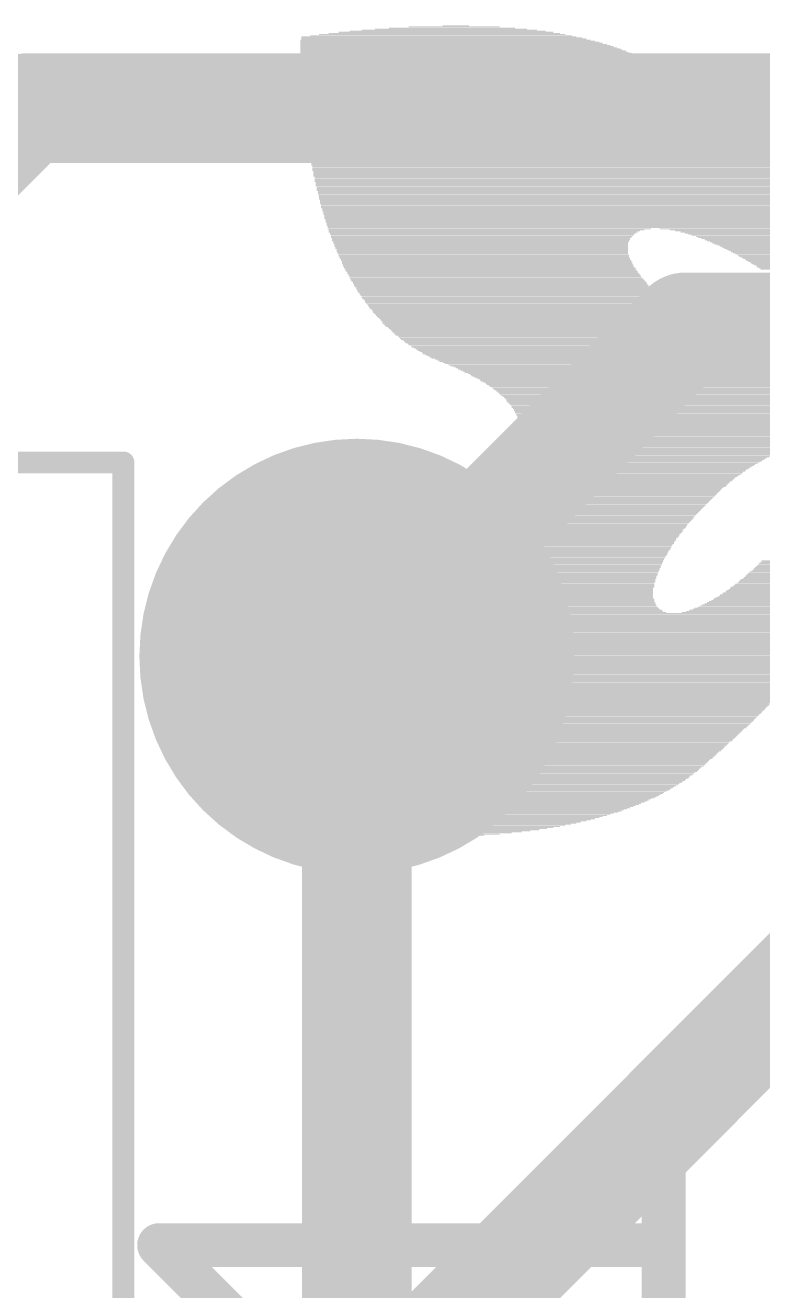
# Model space of a CAD drawing. Extents: x 0 to 17.8, y 0 to 17.
# Drawn here: x 4.566 to 6.275, y 8.945 to 11.876 of the extents above; entities that cross this region are included whole.
import ezdxf

# ---------------------------------------------------------------- set-up
doc = ezdxf.new("R2010")
doc.units = 0
for name, color, linetype in [('1', 12, 'CONTINUOUS'), ('16', 132, 'CONTINUOUS'), ('18', 110, 'CONTINUOUS'), ('21', 40, 'CONTINUOUS'), ('25', 253, 'CONTINUOUS'), ('39', 12, 'CONTINUOUS')]:
    doc.layers.add(name, color=color, linetype=linetype)

# ---------------------------------------------------------------- blocks, each defined once
blk = doc.blocks.new('RECT')
blk.add_solid([(-0.5, -0.5), (0.5, -0.5), (-0.5, 0.5), (0.5, 0.5)])
blk = doc.blocks.new('ROUNDV')
at = {"const_width": 0.5}
blk.add_lwpolyline([(0, -0.25, 1), (0, 0.25, 1), (0, -0.25)], format="xyb", dxfattribs=at)

msp = doc.modelspace()

# ---------------------------------------------------------------- linework, layer by layer
at = {"layer": '1', "const_width": 0.254}
for points in [[(3.81, 10.922), (4.572, 11.684)], [(4.572, 11.684), (8.89, 11.684)], [(5.334, 10.414), (6.096, 11.176)], [(6.096, 11.176), (8.636, 11.176)], [(4.826, 8.128), (6.388, 9.69)], [(6.388, 9.69), (8.24, 9.69)]]:
    msp.add_lwpolyline(points, dxfattribs=at)
at = {"layer": '1', "const_width": 0.127}
for points in [[(4.572, 11.7475, 1), (4.572, 11.6205)], [(4.6169, 11.6391, 1), (4.5271, 11.7289)], [(6.096, 11.2395, 1), (6.096, 11.1125)], [(6.1409, 11.1311, 1), (6.0511, 11.2209)], [(5.2891, 10.4589, 1), (5.3789, 10.3691)], [(6.388, 9.7535, 1), (6.388, 9.6265)]]:
    msp.add_lwpolyline(points, format="xyb", dxfattribs=at)
at = {"layer": '16', "const_width": 0.254}
msp.add_lwpolyline([(5.334, 2.794), (5.334, 10.414)], dxfattribs=at)
at = {"layer": '16', "const_width": 0.127}
msp.add_lwpolyline([(5.3975, 10.414, 1), (5.2705, 10.414)], format="xyb", dxfattribs=at)
at = {"layer": '25', "const_width": 0.1016}
for points in [[(6.0452, 8.6604), (6.0452, 9.44)], [(5.2656, 8.6604), (4.8758, 9.0502)], [(4.8758, 9.0502), (6.0452, 9.0502)]]:
    msp.add_lwpolyline(points, dxfattribs=at)
at = {"layer": '25', "const_width": 0.0508}
for points in [[(6.0706, 9.44, 1), (6.0198, 9.44)], [(4.8938, 9.0682, 1), (4.8578, 9.0322)], [(4.8758, 9.0756, 1), (4.8758, 9.0248)], [(6.0452, 9.0248, 1), (6.0452, 9.0756)]]:
    msp.add_lwpolyline(points, format="xyb", dxfattribs=at)
at = {"layer": '39', "const_width": 0.0508}
for points in [[(2.827, 10.863), (4.793, 10.863)], [(4.793, 10.863), (4.793, 6.917)]]:
    msp.add_lwpolyline(points, dxfattribs=at)
at = {"layer": '39', "const_width": 0.0254}
for points in [[(4.8057, 10.863, 1), (4.7803, 10.863)], [(4.793, 10.8503, 1), (4.793, 10.8757)]]:
    msp.add_lwpolyline(points, format="xyb", dxfattribs=at)

# ---------------------------------------------------------------- block references
at = {"layer": '18', "xscale": 1.008, "yscale": 1.008}
msp.add_blockref('ROUNDV', (5.334, 10.414), dxfattribs=at)
msp.add_blockref('ROUNDV', (5.334, 10.414), dxfattribs=at)
at = {"layer": '21'}
for p, xscale, yscale in [((5.5549, 11.8693), 0.292, 0.0024), ((5.56, 11.8719), 0.2108, 0.0026), ((5.5638, 11.8744), 0.061, 0.0024), ((5.5396, 11.8414), 0.673, 0.0026), ((5.5244, 11.849), 0.6374, 0.0024), ((5.5308, 11.8465), 0.6502, 0.0026), ((5.5359, 11.8439), 0.6604, 0.0024), ((5.5295, 11.8515), 0.607, 0.0024), ((5.532, 11.8541), 0.5714, 0.0026), ((5.5371, 11.8566), 0.5358, 0.0024), ((5.5409, 11.8592), 0.4978, 0.0026), ((5.5447, 11.8617), 0.4546, 0.0024), ((5.5486, 11.8642), 0.4064, 0.0024), ((5.5524, 11.8668), 0.353, 0.0026), ((5.5447, 11.8388), 0.6832, 0.0024), ((5.5498, 11.8363), 0.6934, 0.0024), ((5.5536, 11.8338), 0.701, 0.0026), ((5.5587, 11.8312), 0.7112, 0.0024), ((5.5625, 11.8287), 0.7188, 0.0026), ((5.5663, 11.8261), 0.7264, 0.0024), ((5.5701, 11.8236), 0.734, 0.0024), ((5.5739, 11.8211), 0.7416, 0.0026), ((5.5765, 11.8185), 0.7468, 0.0024), ((5.5803, 11.816), 0.7544, 0.0026), ((5.5828, 11.8134), 0.7594, 0.0024), ((5.5866, 11.8109), 0.767, 0.0024), ((5.5892, 11.8084), 0.7722, 0.0026), ((5.593, 11.8058), 0.7798, 0.0024), ((5.5955, 11.8033), 0.7848, 0.0026), ((5.5981, 11.8007), 0.79, 0.0024), ((5.6006, 11.7982), 0.795, 0.0024), ((5.6031, 11.7957), 0.8, 0.0026), ((5.6057, 11.7931), 0.8052, 0.0024), ((5.6082, 11.7906), 0.8102, 0.0026), ((5.6108, 11.788), 0.8154, 0.0024), ((5.6133, 11.7855), 0.8204, 0.0024), ((5.6158, 11.783), 0.8254, 0.0026), ((5.6171, 11.7804), 0.828, 0.0024), ((5.6197, 11.7779), 0.8332, 0.0026), ((5.6222, 11.7753), 0.8382, 0.0024), ((5.6235, 11.7728), 0.8408, 0.0024), ((5.626, 11.7703), 0.8458, 0.0026), ((5.6298, 11.7677), 0.8482, 0.0024), ((5.6311, 11.7652), 0.8508, 0.0026), ((5.6337, 11.7626), 0.856, 0.0024), ((5.6362, 11.7601), 0.861, 0.0024), ((5.6375, 11.7576), 0.8636, 0.0026), ((5.64, 11.755), 0.8686, 0.0024), ((5.6413, 11.7525), 0.8712, 0.0026), ((5.6438, 11.7499), 0.8762, 0.0024), ((5.6464, 11.7474), 0.8814, 0.0024), ((5.6476, 11.7449), 0.8838, 0.0026), ((5.6502, 11.7423), 0.889, 0.0024), ((5.6514, 11.7398), 0.8914, 0.0026), ((5.654, 11.7372), 0.8966, 0.0024), ((5.6552, 11.7347), 0.899, 0.0024), ((5.6578, 11.7322), 0.9042, 0.0026), ((5.6591, 11.7296), 0.9068, 0.0024), ((5.6628, 11.7271), 0.9092, 0.0026), ((5.6641, 11.7245), 0.9118, 0.0024), ((5.6667, 11.722), 0.917, 0.0024), ((5.6679, 11.7195), 0.9194, 0.0026), ((5.6705, 11.7169), 0.9246, 0.0024), ((5.6717, 11.7144), 0.927, 0.0026), ((5.6743, 11.7118), 0.9322, 0.0024), ((5.6755, 11.7093), 0.9346, 0.0024), ((5.6781, 11.7068), 0.9398, 0.0026), ((5.6794, 11.7042), 0.9424, 0.0024), ((5.6819, 11.7017), 0.9474, 0.0026), ((5.6832, 11.6991), 0.95, 0.0024), ((5.6857, 11.6966), 0.9498, 0.0024), ((5.6883, 11.6941), 0.955, 0.0026), ((5.6895, 11.6915), 0.9574, 0.0024), ((5.6908, 11.689), 0.96, 0.0026), ((5.6934, 11.6864), 0.9652, 0.0024), ((5.6946, 11.6839), 0.9676, 0.0024), ((5.6959, 11.6814), 0.9702, 0.0026), ((5.6984, 11.6788), 0.9752, 0.0024), ((5.6997, 11.6763), 0.9778, 0.0026), ((5.701, 11.6737), 0.9804, 0.0024), ((5.7048, 11.6712), 0.983, 0.0024), ((5.706, 11.6687), 0.9854, 0.0026), ((5.7073, 11.6661), 0.988, 0.0024), ((5.7086, 11.6636), 0.9906, 0.0026), ((5.7111, 11.661), 0.9956, 0.0024), ((5.7124, 11.6585), 0.9982, 0.0024), ((5.7137, 11.656), 1.0008, 0.0026), ((5.7149, 11.6534), 1.0032, 0.0024), ((5.7162, 11.6509), 1.0058, 0.0026), ((5.7187, 11.6483), 1.0058, 0.0024), ((5.72, 11.6458), 1.0084, 0.0024), ((5.7225, 11.6433), 1.0134, 0.0026), ((5.7238, 11.6407), 1.016, 0.0024), ((5.7251, 11.6382), 1.0186, 0.0026), ((5.7263, 11.6356), 1.021, 0.0024), ((5.7276, 11.6331), 1.0236, 0.0024), ((5.7289, 11.6306), 1.0262, 0.0026), ((5.7314, 11.628), 1.026, 0.0024), ((5.7327, 11.6255), 1.0286, 0.0026), ((5.734, 11.6229), 1.0312, 0.0024), ((5.734, 11.6204), 1.0312, 0.0024), ((5.7353, 11.6179), 1.0338, 0.0026), ((5.7365, 11.6153), 1.0362, 0.0024), ((5.7378, 11.6128), 1.0388, 0.0026), ((5.7403, 11.6102), 1.0388, 0.0024), ((5.7403, 11.6077), 1.0388, 0.0024), ((5.7416, 11.6052), 1.0414, 0.0026), ((5.7429, 11.6026), 1.044, 0.0024), ((5.7441, 11.6001), 1.0464, 0.0026), ((5.7441, 11.5975), 1.0464, 0.0024), ((5.7454, 11.595), 1.049, 0.0024), ((5.7467, 11.5925), 1.0464, 0.0026), ((5.748, 11.5899), 1.049, 0.0024), ((5.748, 11.5874), 1.049, 0.0026), ((5.7492, 11.5848), 1.0514, 0.0024), ((5.7492, 11.5823), 1.0514, 0.0024), ((5.7492, 11.5798), 1.0514, 0.0026), ((5.9384, 11.5772), 1.4248, 0.0024), ((5.9384, 11.5747), 1.4248, 0.0026), ((5.9372, 11.5721), 1.4224, 0.0024), ((5.9359, 11.5696), 1.4198, 0.0024), ((5.9359, 11.5671), 1.4198, 0.0026), ((5.9346, 11.5645), 1.4172, 0.0024), ((5.9359, 11.562), 1.4148, 0.0026), ((5.9346, 11.5594), 1.4122, 0.0024), ((5.9346, 11.5569), 1.4122, 0.0024), ((5.9346, 11.5544), 1.4122, 0.0026), ((5.9333, 11.5518), 1.4096, 0.0024), ((5.9346, 11.5493), 1.407, 0.0026), ((5.9334, 11.5467), 1.4046, 0.0024), ((5.9334, 11.5442), 1.4046, 0.0024), ((5.9321, 11.5417), 1.402, 0.0026), ((5.9321, 11.5391), 1.402, 0.0024), ((5.9321, 11.5366), 1.397, 0.0026), ((5.9321, 11.534), 1.397, 0.0024), ((5.9321, 11.5315), 1.397, 0.0024), ((5.9308, 11.529), 1.3944, 0.0026), ((5.9308, 11.5264), 1.3944, 0.0024), ((5.9308, 11.5239), 1.3892, 0.0026), ((5.9308, 11.5213), 1.3892, 0.0024), ((5.9308, 11.5188), 1.3892, 0.0024), ((5.9296, 11.5163), 1.3868, 0.0026), ((5.9296, 11.5137), 1.3868, 0.0024), ((5.9296, 11.5112), 1.3818, 0.0026), ((5.9296, 11.5086), 1.3818, 0.0024), ((5.9296, 11.5061), 1.3818, 0.0024), ((5.9283, 11.5036), 1.3792, 0.0026), ((5.9295, 11.501), 1.3766, 0.0024), ((5.9295, 11.4985), 1.3766, 0.0026), ((5.9283, 11.4959), 1.3742, 0.0024), ((5.9283, 11.4934), 1.3742, 0.0024), ((5.9296, 11.4909), 1.3716, 0.0026), ((5.9283, 11.4883), 1.369, 0.0024), ((5.9283, 11.4858), 1.369, 0.0026), ((5.9283, 11.4832), 1.369, 0.0024), ((5.9283, 11.4807), 1.364, 0.0024), ((5.9283, 11.4782), 1.364, 0.0026), ((5.9283, 11.4756), 1.364, 0.0024), ((5.927, 11.4731), 1.3614, 0.0026), ((5.9283, 11.4705), 1.3588, 0.0024), ((5.9283, 11.468), 1.3588, 0.0024), ((5.9283, 11.4655), 1.3588, 0.0026), ((5.927, 11.4629), 1.3562, 0.0024), ((5.9283, 11.4604), 1.3538, 0.0026), ((5.9283, 11.4578), 1.3538, 0.0024), ((5.927, 11.4553), 1.3512, 0.0024), ((5.927, 11.4528), 1.3512, 0.0026), ((5.9283, 11.4502), 1.3488, 0.0024), ((5.9283, 11.4477), 1.3488, 0.0026), ((5.927, 11.4451), 1.3462, 0.0024), ((5.9283, 11.4426), 1.3436, 0.0024), ((5.9283, 11.4401), 1.3436, 0.0026), ((5.9283, 11.4375), 1.3436, 0.0024), ((5.9283, 11.435), 1.3386, 0.0026), ((5.9283, 11.4324), 1.3386, 0.0024), ((5.9283, 11.4299), 1.3386, 0.0024), ((5.927, 11.4274), 1.336, 0.0026), ((5.9283, 11.4248), 1.3334, 0.0024), ((5.9283, 11.4223), 1.3334, 0.0026), ((5.9283, 11.4197), 1.3334, 0.0024), ((5.9283, 11.4172), 1.3284, 0.0024), ((5.9283, 11.4147), 1.3284, 0.0026), ((5.9283, 11.4121), 1.3284, 0.0024), ((5.9295, 11.4096), 1.3258, 0.0026), ((5.9295, 11.407), 1.3258, 0.0024), ((5.6412, 11.4045), 0.7492, 0.0024), ((5.6349, 11.402), 0.7314, 0.0026), ((6.3131, 11.4045), 0.5536, 0.0024), ((6.3245, 11.402), 0.5308, 0.0026), ((5.6298, 11.3994), 0.7212, 0.0024), ((5.6273, 11.3969), 0.7162, 0.0026), ((5.626, 11.3943), 0.7086, 0.0024), ((5.6247, 11.3918), 0.706, 0.0024), ((5.6248, 11.3893), 0.701, 0.0026), ((5.6235, 11.3867), 0.6984, 0.0024), ((5.6222, 11.3842), 0.6958, 0.0026), ((5.6222, 11.3816), 0.6908, 0.0024), ((5.6222, 11.3791), 0.6908, 0.0024), ((5.6209, 11.3766), 0.6882, 0.0026), ((5.6222, 11.374), 0.6858, 0.0024), ((5.6209, 11.3715), 0.6832, 0.0026), ((6.3309, 11.3994), 0.5182, 0.0024), ((6.3372, 11.3969), 0.5054, 0.0026), ((6.3423, 11.3943), 0.4952, 0.0024), ((6.3448, 11.3918), 0.485, 0.0024), ((6.3486, 11.3893), 0.4774, 0.0026), ((6.3537, 11.3867), 0.4672, 0.0024), ((6.3563, 11.3842), 0.4622, 0.0026), ((6.3601, 11.3816), 0.4546, 0.0024), ((6.3626, 11.3791), 0.4444, 0.0024), ((6.3652, 11.3766), 0.4394, 0.0026), ((6.369, 11.374), 0.4318, 0.0024), ((6.3715, 11.3715), 0.4266, 0.0026), ((5.6222, 11.3689), 0.6806, 0.0024), ((5.6222, 11.3664), 0.6806, 0.0024), ((5.6222, 11.3639), 0.6806, 0.0026), ((5.6235, 11.3613), 0.6782, 0.0024), ((5.6235, 11.3588), 0.6782, 0.0026), ((5.6248, 11.3562), 0.6756, 0.0024), ((5.6248, 11.3537), 0.6756, 0.0024), ((5.6248, 11.3512), 0.6756, 0.0026), ((5.626, 11.3486), 0.673, 0.0024), ((5.626, 11.3461), 0.673, 0.0026), ((5.6285, 11.3435), 0.673, 0.0024), ((6.3741, 11.3689), 0.4216, 0.0024), ((6.3779, 11.3664), 0.414, 0.0024), ((6.3792, 11.3639), 0.4064, 0.0026), ((6.3817, 11.3613), 0.4014, 0.0024), ((6.3842, 11.3588), 0.3962, 0.0026), ((6.3868, 11.3562), 0.3912, 0.0024), ((6.3893, 11.3537), 0.386, 0.0024), ((6.3919, 11.3512), 0.381, 0.0026), ((6.3944, 11.3486), 0.376, 0.0024), ((6.3969, 11.3461), 0.3708, 0.0026), ((6.3982, 11.3435), 0.3632, 0.0024), ((5.6285, 11.341), 0.673, 0.0024), ((5.6298, 11.3385), 0.6704, 0.0026), ((5.6311, 11.3359), 0.673, 0.0024), ((5.6324, 11.3334), 0.6706, 0.0026), ((5.6336, 11.3308), 0.673, 0.0024), ((5.6349, 11.3283), 0.6704, 0.0024), ((5.6362, 11.3258), 0.673, 0.0026), ((5.6362, 11.3232), 0.673, 0.0024), ((5.6387, 11.3207), 0.673, 0.0026), ((5.6387, 11.3181), 0.673, 0.0024), ((5.6412, 11.3156), 0.673, 0.0024), ((5.6425, 11.3131), 0.6756, 0.0026), ((6.3994, 11.341), 0.3606, 0.0024), ((6.402, 11.3385), 0.3556, 0.0026), ((6.4045, 11.3359), 0.3504, 0.0024), ((6.4071, 11.3334), 0.3454, 0.0026), ((6.4083, 11.3308), 0.3428, 0.0024), ((6.4109, 11.3283), 0.3378, 0.0024), ((6.4134, 11.3258), 0.3326, 0.0026), ((6.4147, 11.3232), 0.3302, 0.0024), ((6.4172, 11.3207), 0.325, 0.0026), ((6.4198, 11.3181), 0.32, 0.0024), ((6.421, 11.3156), 0.3174, 0.0024), ((6.4236, 11.3131), 0.3124, 0.0026), ((5.6438, 11.3105), 0.673, 0.0024), ((5.6451, 11.308), 0.6756, 0.0026), ((5.6476, 11.3054), 0.6756, 0.0024), ((5.6489, 11.3029), 0.673, 0.0024), ((5.6502, 11.3004), 0.6756, 0.0026), ((5.6527, 11.2978), 0.6756, 0.0024), ((5.654, 11.2953), 0.6782, 0.0026), ((5.6552, 11.2927), 0.6756, 0.0024), ((5.6565, 11.2902), 0.6782, 0.0024), ((5.6591, 11.2877), 0.6782, 0.0026), ((5.6603, 11.2851), 0.6806, 0.0024), ((6.4236, 11.3105), 0.3074, 0.0024), ((5.6628, 11.2826), 0.6806, 0.0026), ((5.6654, 11.28), 0.6806, 0.0024), ((5.6654, 11.2775), 0.6806, 0.0024), ((5.6679, 11.275), 0.6806, 0.0026), ((5.6692, 11.2724), 0.6832, 0.0024), ((5.6717, 11.2699), 0.6832, 0.0026), ((5.6743, 11.2673), 0.6832, 0.0024), ((5.6756, 11.2648), 0.6858, 0.0024), ((5.6781, 11.2623), 0.6858, 0.0026), ((5.6794, 11.2597), 0.6884, 0.0024), ((5.6819, 11.2572), 0.6882, 0.0026), ((5.6844, 11.2546), 0.6882, 0.0024), ((5.6857, 11.2521), 0.6908, 0.0024), ((5.6882, 11.2496), 0.6908, 0.0026), ((5.6921, 11.247), 0.6934, 0.0024), ((5.6933, 11.2445), 0.6958, 0.0026), ((5.6959, 11.2419), 0.696, 0.0024), ((5.6984, 11.2394), 0.6958, 0.0024), ((5.701, 11.2369), 0.696, 0.0026), ((5.7022, 11.2343), 0.6984, 0.0024), ((5.706, 11.2318), 0.701, 0.0026), ((5.7086, 11.2292), 0.701, 0.0024), ((5.7111, 11.2267), 0.701, 0.0024), ((5.7124, 11.2242), 0.7036, 0.0026), ((5.7162, 11.2216), 0.706, 0.0024), ((5.7187, 11.2191), 0.706, 0.0026), ((5.7213, 11.2165), 0.7062, 0.0024), ((5.7251, 11.214), 0.7086, 0.0024), ((5.7264, 11.2115), 0.7112, 0.0026), ((5.7302, 11.2089), 0.7138, 0.0024), ((5.7327, 11.2064), 0.7136, 0.0026), ((5.7352, 11.2038), 0.7136, 0.0024), ((5.739, 11.2013), 0.7162, 0.0024), ((5.7416, 11.1988), 0.7162, 0.0026), ((5.7454, 11.1962), 0.7188, 0.0024), ((5.7492, 11.1937), 0.7212, 0.0026), ((5.7518, 11.1911), 0.7214, 0.0024), ((5.7555, 11.1886), 0.7238, 0.0024), ((5.7568, 11.1861), 0.7264, 0.0026), ((5.7607, 11.1835), 0.729, 0.0024), ((5.7644, 11.181), 0.7314, 0.0026), ((5.767, 11.1784), 0.7314, 0.0024), ((5.7721, 11.1759), 0.7316, 0.0024), ((5.7759, 11.1734), 0.734, 0.0026), ((5.7797, 11.1708), 0.7366, 0.0024), ((5.7823, 11.1683), 0.7366, 0.0026), ((5.786, 11.1657), 0.739, 0.0024), ((5.7898, 11.1632), 0.7416, 0.0024), ((5.7937, 11.1607), 0.7442, 0.0026), ((5.7975, 11.1581), 0.7468, 0.0024), ((5.8026, 11.1556), 0.7468, 0.0026), ((5.8063, 11.153), 0.7492, 0.0024), ((5.8102, 11.1505), 0.7518, 0.0024), ((5.814, 11.148), 0.7544, 0.0026), ((5.8191, 11.1454), 0.7544, 0.0024), ((5.8229, 11.1429), 0.757, 0.0026), ((5.828, 11.1403), 0.762, 0.0024), ((5.8331, 11.1378), 0.762, 0.0024), ((5.8368, 11.1353), 0.7644, 0.0026), ((5.8432, 11.1327), 0.767, 0.0024), ((5.847, 11.1302), 0.7696, 0.0026), ((5.8534, 11.1276), 0.7722, 0.0024), ((5.8597, 11.1251), 0.7746, 0.0024), ((5.8648, 11.1226), 0.7798, 0.0026), ((5.8711, 11.12), 0.7822, 0.0024), ((5.8788, 11.1175), 0.7874, 0.0026), ((5.8851, 11.1149), 0.795, 0.0024), ((5.8927, 11.1124), 0.8, 0.0024), ((5.9016, 11.1099), 0.8076, 0.0026), ((5.9118, 11.1073), 0.8178, 0.0024), ((6.7754, 11.1048), 2.535, 0.0026), ((6.7805, 11.1022), 2.5298, 0.0024), ((6.7842, 11.0997), 2.5272, 0.0024), ((6.7881, 11.0972), 2.5248, 0.0026), ((6.7931, 11.0946), 2.5196, 0.0024), ((6.797, 11.0921), 2.5172, 0.0026), ((6.802, 11.0895), 2.512, 0.0024), ((6.8058, 11.087), 2.5094, 0.0024), ((6.8109, 11.0845), 2.5044, 0.0026), ((6.8147, 11.0819), 2.5018, 0.0024), ((6.8186, 11.0794), 2.4994, 0.0026), ((6.8211, 11.0768), 2.4942, 0.0024), ((6.8249, 11.0743), 2.4916, 0.0024), ((6.2648, 11.0718), 1.3614, 0.0026), ((6.2509, 11.0692), 1.3182, 0.0024), ((6.242, 11.0667), 1.2904, 0.0026), ((6.2356, 11.0641), 1.2724, 0.0024), ((6.2306, 11.0616), 1.2522, 0.0024), ((6.228, 11.0591), 1.237, 0.0026), ((6.2255, 11.0565), 1.2218, 0.0024), ((6.2229, 11.054), 1.2064, 0.0026), ((6.2204, 11.0514), 1.1964, 0.0024), ((6.2178, 11.0489), 1.181, 0.0024), ((6.2178, 11.0464), 1.1708, 0.0026), ((6.2153, 11.0438), 1.1608, 0.0024), ((6.214, 11.0413), 1.148, 0.0026), ((6.2128, 11.0387), 1.1404, 0.0024), ((6.2127, 11.0362), 1.1302, 0.0024), ((6.2115, 11.0337), 1.1226, 0.0026), ((6.2102, 11.0311), 1.115, 0.0024), ((6.2102, 11.0286), 1.1048, 0.0026), ((6.2089, 11.026), 1.0972, 0.0024), ((6.209, 11.0235), 1.0922, 0.0024), ((6.2077, 11.021), 1.0846, 0.0026), ((6.2077, 11.0184), 1.0794, 0.0024), ((6.2089, 11.0159), 1.0718, 0.0026), ((6.209, 11.0133), 1.0668, 0.0024), ((6.2089, 11.0108), 1.0616, 0.0024), ((6.209, 11.0083), 1.0566, 0.0026), ((6.2077, 11.0057), 1.054, 0.0024), ((6.2077, 11.0032), 1.049, 0.0026), ((6.2089, 11.0006), 1.0464, 0.0024), ((6.209, 10.9981), 1.0414, 0.0024), ((6.2089, 10.9956), 1.0362, 0.0026), ((6.2102, 10.993), 1.0336, 0.0024), ((6.2102, 10.9905), 1.0336, 0.0026), ((6.2102, 10.9879), 1.0286, 0.0024), ((6.2115, 10.9854), 1.0262, 0.0024), ((6.2115, 10.9829), 1.0262, 0.0026), ((6.2128, 10.9803), 1.0236, 0.0024), ((6.2128, 10.9778), 1.0236, 0.0026), ((6.214, 10.9752), 1.021, 0.0024), ((6.214, 10.9727), 1.021, 0.0024), ((6.2153, 10.9702), 1.0184, 0.0026), ((6.2166, 10.9676), 1.021, 0.0024), ((6.2178, 10.9651), 1.0184, 0.0026), ((6.2178, 10.9625), 1.0184, 0.0024), ((6.2191, 10.96), 1.021, 0.0024), ((6.2216, 10.9575), 1.021, 0.0026), ((6.2216, 10.9549), 1.021, 0.0024), ((6.2229, 10.9524), 1.0236, 0.0026), ((6.2242, 10.9498), 1.0262, 0.0024), ((6.2267, 10.9473), 1.026, 0.0024), ((6.228, 10.9448), 1.0286, 0.0026), ((6.2293, 10.9422), 1.0312, 0.0024), ((6.2306, 10.9397), 1.0338, 0.0026), ((6.2331, 10.9371), 1.0388, 0.0024), ((6.2344, 10.9346), 1.0414, 0.0024), ((6.2369, 10.9321), 1.0464, 0.0026), ((6.2636, 10.9067), 1.11, 0.0026), ((6.2686, 10.9041), 1.12, 0.0024), ((6.247, 10.9194), 1.0718, 0.0026), ((6.2508, 10.9168), 1.0794, 0.0024), ((6.2534, 10.9143), 1.0846, 0.0026), ((6.2572, 10.9117), 1.0922, 0.0024), ((6.261, 10.9092), 1.0998, 0.0024), ((6.2382, 10.9295), 1.049, 0.0024), ((6.2407, 10.927), 1.054, 0.0026), ((6.2433, 10.9244), 1.0592, 0.0024), ((6.2458, 10.9219), 1.0642, 0.0024), ((5.9893, 10.8736), 0.5918, 0.0024), ((5.9931, 10.8762), 0.5944, 0.0026), ((6.0007, 10.8813), 0.6046, 0.0026), ((5.9981, 10.8787), 0.5994, 0.0024), ((6.0083, 10.8863), 0.6146, 0.0024), ((6.0058, 10.8838), 0.6096, 0.0024), ((6.0197, 10.8914), 0.6324, 0.0024), ((6.0146, 10.8889), 0.6222, 0.0026), ((6.2776, 10.899), 1.143, 0.0024), ((6.2839, 10.8965), 1.1556, 0.0024), ((6.2903, 10.894), 1.1684, 0.0026), ((6.2737, 10.9016), 1.1302, 0.0026), ((5.9549, 10.8457), 0.5638, 0.0024), ((5.9537, 10.8432), 0.5614, 0.0026), ((5.9588, 10.8482), 0.5664, 0.0024), ((5.9613, 10.8508), 0.5664, 0.0026), ((5.9651, 10.8533), 0.5688, 0.0024), ((5.9702, 10.8584), 0.574, 0.0024), ((5.9689, 10.8559), 0.5714, 0.0026), ((5.974, 10.8609), 0.5766, 0.0024), ((5.9804, 10.866), 0.5842, 0.0024), ((5.9778, 10.8635), 0.579, 0.0026), ((5.9829, 10.8686), 0.5842, 0.0026), ((5.9867, 10.8711), 0.5866, 0.0024), ((5.9207, 10.8152), 0.5512, 0.0024), ((5.9232, 10.8178), 0.5512, 0.0026), ((5.927, 10.8203), 0.5536, 0.0024), ((5.9295, 10.8228), 0.5536, 0.0024), ((5.9321, 10.8254), 0.5536, 0.0026), ((5.9346, 10.8279), 0.5536, 0.0024), ((5.9384, 10.8305), 0.5562, 0.0026), ((5.941, 10.833), 0.5562, 0.0024), ((5.9448, 10.8355), 0.5588, 0.0024), ((5.9474, 10.8381), 0.5588, 0.0026), ((5.9499, 10.8406), 0.5588, 0.0024), ((5.8864, 10.7847), 0.5538, 0.0024), ((5.8889, 10.7873), 0.5536, 0.0026), ((5.8914, 10.7898), 0.5536, 0.0024), ((5.8953, 10.7924), 0.5512, 0.0026), ((5.8978, 10.7949), 0.5512, 0.0024), ((5.9004, 10.7974), 0.5512, 0.0024), ((5.9029, 10.8), 0.5512, 0.0026), ((5.9054, 10.8025), 0.551, 0.0024), ((5.9092, 10.8051), 0.5486, 0.0026), ((5.9131, 10.8076), 0.5512, 0.0024), ((5.9156, 10.8101), 0.5512, 0.0024), ((5.9181, 10.8127), 0.551, 0.0026), ((5.8559, 10.7568), 0.5588, 0.0024), ((5.8585, 10.7593), 0.5588, 0.0024), ((5.861, 10.7619), 0.5588, 0.0026), ((5.8635, 10.7644), 0.5588, 0.0024), ((5.8673, 10.767), 0.5562, 0.0026), ((5.8699, 10.7695), 0.5562, 0.0024), ((5.8724, 10.772), 0.5562, 0.0024), ((5.8749, 10.7746), 0.5562, 0.0026), ((5.8775, 10.7771), 0.5562, 0.0024), ((5.88, 10.7797), 0.5562, 0.0026), ((5.8838, 10.7822), 0.5536, 0.0024), ((5.8267, 10.7263), 0.5614, 0.0024), ((5.8292, 10.7289), 0.5612, 0.0026), ((5.8318, 10.7314), 0.5614, 0.0024), ((5.8343, 10.7339), 0.5612, 0.0024), ((5.8356, 10.7365), 0.5588, 0.0026), ((5.8381, 10.739), 0.5588, 0.0024), ((5.8407, 10.7416), 0.5588, 0.0026), ((5.8432, 10.7441), 0.5588, 0.0024), ((5.8458, 10.7466), 0.5588, 0.0024), ((5.8483, 10.7492), 0.5588, 0.0026), ((5.8508, 10.7517), 0.5588, 0.0024), ((5.8534, 10.7543), 0.5588, 0.0026), ((5.8013, 10.6984), 0.5664, 0.0026), ((5.8038, 10.7009), 0.5664, 0.0024), ((5.8064, 10.7035), 0.5664, 0.0026), ((5.8076, 10.706), 0.5638, 0.0024), ((5.8102, 10.7085), 0.5638, 0.0024), ((5.8127, 10.7111), 0.5638, 0.0026), ((5.8152, 10.7136), 0.5638, 0.0024), ((5.8178, 10.7162), 0.5638, 0.0026), ((5.8191, 10.7187), 0.5614, 0.0024), ((5.8216, 10.7212), 0.5612, 0.0024), ((5.8241, 10.7238), 0.5612, 0.0026), ((5.7784, 10.6679), 0.5714, 0.0024), ((5.7797, 10.6704), 0.569, 0.0024), ((5.7822, 10.673), 0.5688, 0.0026), ((5.7848, 10.6781), 0.569, 0.0026), ((5.7848, 10.6755), 0.569, 0.0024), ((5.7873, 10.6806), 0.5688, 0.0024), ((5.7899, 10.6831), 0.569, 0.0024), ((5.7911, 10.6857), 0.5664, 0.0026), ((5.7937, 10.6882), 0.5664, 0.0024), ((5.7962, 10.6908), 0.5664, 0.0026), ((5.7988, 10.6958), 0.5664, 0.0024), ((5.7988, 10.6933), 0.5664, 0.0024), ((5.7594, 10.64), 0.574, 0.0026), ((5.7619, 10.645), 0.574, 0.0024), ((5.7619, 10.6425), 0.574, 0.0024), ((5.7645, 10.6476), 0.574, 0.0026), ((5.767, 10.6501), 0.574, 0.0024), ((5.7695, 10.6552), 0.574, 0.0024), ((5.7682, 10.6527), 0.5714, 0.0026), ((5.7708, 10.6577), 0.5714, 0.0024), ((5.7733, 10.6603), 0.5714, 0.0026), ((5.7759, 10.6654), 0.5714, 0.0026), ((5.7759, 10.6628), 0.5714, 0.0024), ((5.7429, 10.612), 0.5816, 0.0024), ((5.7429, 10.6095), 0.5816, 0.0026), ((5.7454, 10.6146), 0.5816, 0.0026), ((5.7479, 10.6196), 0.5816, 0.0024), ((5.7467, 10.6171), 0.5792, 0.0024), ((5.7492, 10.6222), 0.579, 0.0026), ((5.7517, 10.6273), 0.579, 0.0026), ((5.7505, 10.6247), 0.5766, 0.0024), ((5.753, 10.6298), 0.5764, 0.0024), ((5.7556, 10.6349), 0.5766, 0.0026), ((5.7556, 10.6323), 0.5766, 0.0024), ((5.7581, 10.6374), 0.5766, 0.0024), ((6.4134, 10.6095), 0.3378, 0.0026), ((6.416, 10.612), 0.3328, 0.0024), ((6.4173, 10.6146), 0.3302, 0.0026), ((6.4185, 10.6171), 0.3276, 0.0024), ((6.4185, 10.6196), 0.3226, 0.0024), ((6.4198, 10.6222), 0.32, 0.0026), ((6.421, 10.6247), 0.3174, 0.0024), ((6.4223, 10.6273), 0.3148, 0.0026), ((6.4236, 10.6298), 0.3124, 0.0024), ((6.4248, 10.6323), 0.3098, 0.0024), ((6.4261, 10.6349), 0.3072, 0.0026), ((5.7289, 10.5841), 0.5892, 0.0026), ((5.7289, 10.5815), 0.5892, 0.0024), ((5.7314, 10.5866), 0.5892, 0.0024), ((5.7327, 10.5917), 0.5866, 0.0024), ((5.7327, 10.5892), 0.5866, 0.0026), ((5.7352, 10.5968), 0.5866, 0.0026), ((5.7352, 10.5942), 0.5866, 0.0024), ((5.7365, 10.5993), 0.5842, 0.0024), ((5.7391, 10.6044), 0.5842, 0.0024), ((5.7391, 10.6019), 0.5842, 0.0026), ((5.7403, 10.6069), 0.5816, 0.0024), ((6.3994, 10.5815), 0.3758, 0.0024), ((6.402, 10.5841), 0.3708, 0.0026), ((6.402, 10.5866), 0.3658, 0.0024), ((6.4033, 10.5892), 0.3632, 0.0026), ((6.4045, 10.5917), 0.3606, 0.0024), ((6.4071, 10.5942), 0.3556, 0.0024), ((6.4083, 10.5968), 0.353, 0.0026), ((6.4096, 10.5993), 0.3504, 0.0024), ((6.4096, 10.6019), 0.3454, 0.0026), ((6.4109, 10.6044), 0.3428, 0.0024), ((6.4122, 10.6069), 0.3404, 0.0024), ((5.7187, 10.5511), 0.6044, 0.0026), ((5.72, 10.5561), 0.602, 0.0024), ((5.72, 10.5536), 0.602, 0.0024), ((5.7213, 10.5612), 0.5994, 0.0024), ((5.7213, 10.5587), 0.5994, 0.0026), ((5.7225, 10.5663), 0.5968, 0.0024), ((5.7225, 10.5638), 0.5968, 0.0026), ((5.7238, 10.5688), 0.5942, 0.0024), ((5.7264, 10.5739), 0.5944, 0.0024), ((5.7251, 10.5714), 0.5918, 0.0026), ((5.7276, 10.579), 0.5918, 0.0024), ((5.7276, 10.5765), 0.5918, 0.0026), ((6.3804, 10.5511), 0.4242, 0.0026), ((6.3829, 10.5536), 0.419, 0.0024), ((6.3842, 10.5561), 0.4164, 0.0024), ((6.3867, 10.5587), 0.4114, 0.0026), ((6.388, 10.5612), 0.4088, 0.0024), ((6.3893, 10.5638), 0.4012, 0.0026), ((6.3906, 10.5663), 0.3988, 0.0024), ((6.3931, 10.5688), 0.3936, 0.0024), ((6.3944, 10.5714), 0.3912, 0.0026), ((6.3944, 10.5739), 0.386, 0.0024), ((6.3969, 10.5765), 0.381, 0.0026), ((6.3982, 10.579), 0.3784, 0.0024), ((5.7187, 10.5257), 0.6298, 0.0026), ((5.72, 10.5231), 0.6324, 0.0024), ((5.7174, 10.5307), 0.6222, 0.0024), ((5.7187, 10.5282), 0.6248, 0.0024), ((5.7175, 10.5358), 0.6172, 0.0024), ((5.7187, 10.5333), 0.6196, 0.0026), ((5.7175, 10.5409), 0.6122, 0.0024), ((5.7187, 10.5384), 0.6146, 0.0026), ((5.7188, 10.546), 0.6096, 0.0026), ((5.7188, 10.5434), 0.6096, 0.0024), ((5.7187, 10.5485), 0.6044, 0.0024), ((6.3563, 10.5231), 0.4876, 0.0024), ((6.3588, 10.5257), 0.4826, 0.0026), ((6.3626, 10.5282), 0.4748, 0.0024), ((6.3651, 10.5307), 0.4698, 0.0024), ((6.3664, 10.5333), 0.4622, 0.0026), ((6.369, 10.5358), 0.4572, 0.0024), ((6.3715, 10.5384), 0.452, 0.0026), ((6.3728, 10.5409), 0.4444, 0.0024), ((6.3753, 10.5434), 0.4394, 0.0024), ((6.3779, 10.546), 0.4344, 0.0026), ((6.3792, 10.5485), 0.4318, 0.0024), ((5.9994, 10.4926), 1.2216, 0.0024), ((5.9994, 10.4977), 1.2166, 0.0024), ((6.0007, 10.4952), 1.2192, 0.0026), ((6.0007, 10.5028), 1.2142, 0.0024), ((6.0007, 10.5003), 1.2142, 0.0026), ((6.0007, 10.5104), 1.209, 0.0024), ((6.0007, 10.5079), 1.209, 0.0026), ((6.0007, 10.5053), 1.209, 0.0024), ((5.7251, 10.5155), 0.6528, 0.0024), ((6.0019, 10.513), 1.2064, 0.0026), ((5.7213, 10.5206), 0.64, 0.0026), ((5.7226, 10.518), 0.6426, 0.0024), ((6.3449, 10.5155), 0.5156, 0.0024), ((6.3499, 10.518), 0.5054, 0.0024), ((6.3537, 10.5206), 0.4978, 0.0026), ((5.9981, 10.4672), 1.2394, 0.0024), ((5.9994, 10.4647), 1.242, 0.0024), ((5.9994, 10.4622), 1.242, 0.0026), ((5.9994, 10.4723), 1.237, 0.0024), ((5.9994, 10.4698), 1.237, 0.0026), ((5.9994, 10.4799), 1.2318, 0.0024), ((5.9994, 10.4774), 1.2318, 0.0024), ((5.9994, 10.4749), 1.2318, 0.0026), ((5.9994, 10.485), 1.2268, 0.0024), ((5.9994, 10.4825), 1.2268, 0.0026), ((5.9994, 10.4901), 1.2216, 0.0024), ((6.0007, 10.4876), 1.2242, 0.0026), ((5.9994, 10.4368), 1.2624, 0.0026), ((6.0007, 10.4342), 1.265, 0.0024), ((5.9994, 10.4444), 1.2572, 0.0026), ((5.9994, 10.4418), 1.2572, 0.0024), ((6.0007, 10.4393), 1.2598, 0.0024), ((5.9994, 10.452), 1.2522, 0.0024), ((5.9994, 10.4495), 1.2522, 0.0026), ((6.0007, 10.4469), 1.2548, 0.0024), ((5.9994, 10.4596), 1.247, 0.0024), ((5.9994, 10.4571), 1.247, 0.0026), ((5.9994, 10.4545), 1.247, 0.0024), ((6.0032, 10.4037), 1.2902, 0.0024), ((6.0019, 10.4139), 1.2826, 0.0024), ((6.0019, 10.4114), 1.2826, 0.0026), ((6.0032, 10.4088), 1.2852, 0.0024), ((6.0032, 10.4063), 1.2852, 0.0026), ((6.0007, 10.4215), 1.275, 0.0024), ((6.002, 10.419), 1.2776, 0.0026), ((6.002, 10.4164), 1.2776, 0.0024), ((6.0007, 10.4291), 1.27, 0.0024), ((6.0007, 10.4266), 1.27, 0.0024), ((6.0019, 10.4241), 1.2724, 0.0026), ((6.0007, 10.4317), 1.265, 0.0026), ((5.847, 10.3758), 0.993, 0.0024), ((6.0058, 10.386), 1.3056, 0.0026), ((5.8495, 10.3834), 0.993, 0.0024), ((5.8495, 10.3809), 0.993, 0.0026), ((5.8495, 10.3783), 0.993, 0.0024), ((6.0032, 10.3961), 1.2954, 0.0024), ((6.0045, 10.3936), 1.298, 0.0026), ((6.0045, 10.391), 1.298, 0.0024), ((6.0057, 10.3885), 1.3004, 0.0024), ((6.0032, 10.4012), 1.2902, 0.0024), ((6.0045, 10.3987), 1.2928, 0.0026), ((5.8394, 10.3555), 0.988, 0.0026), ((5.8381, 10.3529), 0.9854, 0.0024), ((5.8369, 10.3504), 0.983, 0.0024), ((5.8369, 10.3479), 0.983, 0.0026), ((5.8356, 10.3453), 0.9804, 0.0024), ((5.8432, 10.3656), 0.9906, 0.0024), ((5.8432, 10.3631), 0.9906, 0.0024), ((5.8419, 10.3606), 0.988, 0.0026), ((5.8406, 10.358), 0.9854, 0.0024), ((5.847, 10.3733), 0.993, 0.0026), ((5.8458, 10.3707), 0.9906, 0.0024), ((5.8458, 10.3682), 0.9906, 0.0026), ((5.8204, 10.3174), 0.9652, 0.0026), ((5.8267, 10.3301), 0.9728, 0.0026), ((5.8254, 10.3275), 0.9702, 0.0024), ((5.8254, 10.325), 0.9702, 0.0024), ((5.8241, 10.3225), 0.9676, 0.0026), ((5.8229, 10.3199), 0.9652, 0.0024), ((5.833, 10.3428), 0.9804, 0.0026), ((5.8317, 10.3402), 0.9778, 0.0024), ((5.8317, 10.3377), 0.9778, 0.0024), ((5.8305, 10.3352), 0.9754, 0.0026), ((5.8292, 10.3326), 0.9728, 0.0024), ((5.8038, 10.2869), 0.9422, 0.0024), ((5.8127, 10.3021), 0.955, 0.0024), ((5.8114, 10.2996), 0.9524, 0.0024), ((5.8102, 10.2971), 0.95, 0.0026), ((5.8089, 10.2945), 0.9474, 0.0024), ((5.8076, 10.292), 0.9448, 0.0026), ((5.8064, 10.2894), 0.9424, 0.0024), ((5.8191, 10.3148), 0.9626, 0.0024), ((5.8178, 10.3123), 0.96, 0.0024), ((5.8165, 10.3098), 0.9574, 0.0026), ((5.8153, 10.3072), 0.955, 0.0024), ((5.814, 10.3047), 0.9524, 0.0026), ((5.7873, 10.259), 0.9194, 0.0026), ((5.7962, 10.2742), 0.9322, 0.0024), ((5.7949, 10.2717), 0.9296, 0.0026), ((5.7936, 10.2691), 0.927, 0.0024), ((5.7924, 10.2666), 0.9246, 0.0026), ((5.7911, 10.264), 0.922, 0.0024), ((5.7898, 10.2615), 0.9194, 0.0024), ((5.8026, 10.2844), 0.9398, 0.0026), ((5.8013, 10.2818), 0.9372, 0.0024), ((5.8, 10.2793), 0.9346, 0.0026), ((5.7988, 10.2767), 0.9322, 0.0024), ((5.7683, 10.2285), 0.8916, 0.0026), ((5.7772, 10.2437), 0.9042, 0.0024), ((5.7759, 10.2412), 0.9016, 0.0026), ((5.7746, 10.2386), 0.899, 0.0024), ((5.7734, 10.2361), 0.8966, 0.0024), ((5.7721, 10.2336), 0.894, 0.0026), ((5.7708, 10.231), 0.8914, 0.0024), ((5.786, 10.2564), 0.9168, 0.0024), ((5.7848, 10.2539), 0.9144, 0.0026), ((5.7835, 10.2513), 0.9118, 0.0024), ((5.7822, 10.2488), 0.9092, 0.0024), ((5.7797, 10.2463), 0.9042, 0.0026), ((5.7581, 10.2132), 0.8762, 0.0024), ((5.7568, 10.2107), 0.8736, 0.0024), ((5.7556, 10.2082), 0.8712, 0.0026), ((5.7543, 10.2056), 0.8686, 0.0024), ((5.753, 10.2031), 0.866, 0.0026), ((5.7518, 10.2005), 0.8636, 0.0024), ((5.767, 10.2259), 0.889, 0.0024), ((5.7657, 10.2234), 0.8864, 0.0024), ((5.7644, 10.2209), 0.8838, 0.0026), ((5.7632, 10.2183), 0.8814, 0.0024), ((5.7606, 10.2158), 0.8762, 0.0026), ((5.7302, 10.1701), 0.8356, 0.0026), ((5.7403, 10.1853), 0.8508, 0.0024), ((5.7391, 10.1828), 0.8484, 0.0026), ((5.7378, 10.1802), 0.8458, 0.0024), ((5.7365, 10.1777), 0.8432, 0.0026), ((5.734, 10.1751), 0.8382, 0.0024), ((5.7327, 10.1726), 0.8356, 0.0024), ((5.7492, 10.198), 0.8636, 0.0024), ((5.7479, 10.1955), 0.861, 0.0026), ((5.7454, 10.1929), 0.856, 0.0024), ((5.7441, 10.1904), 0.8534, 0.0026), ((5.7428, 10.1878), 0.8508, 0.0024), ((5.72, 10.1548), 0.8204, 0.0024), ((5.7187, 10.1523), 0.8178, 0.0026), ((5.7175, 10.1497), 0.8154, 0.0024), ((5.7162, 10.1472), 0.8128, 0.0024), ((5.7136, 10.1447), 0.8076, 0.0026), ((5.7124, 10.1421), 0.8052, 0.0024), ((5.7289, 10.1675), 0.833, 0.0024), ((5.7276, 10.165), 0.8304, 0.0026), ((5.7264, 10.1624), 0.828, 0.0024), ((5.7251, 10.1599), 0.8254, 0.0024), ((5.7226, 10.1574), 0.8204, 0.0026), ((5.6857, 10.1116), 0.767, 0.0024), ((5.6971, 10.1243), 0.7848, 0.0024), ((5.6959, 10.1218), 0.7824, 0.0024), ((5.6933, 10.1193), 0.7772, 0.0026), ((5.692, 10.1167), 0.7746, 0.0024), ((5.6895, 10.1142), 0.7696, 0.0026), ((5.7099, 10.1396), 0.8052, 0.0026), ((5.7073, 10.137), 0.8, 0.0024), ((5.706, 10.1345), 0.7974, 0.0024), ((5.7048, 10.132), 0.795, 0.0026), ((5.7022, 10.1294), 0.7898, 0.0024), ((5.701, 10.1269), 0.7874, 0.0026), ((5.654, 10.0812), 0.7138, 0.0026), ((5.6718, 10.0964), 0.7442, 0.0024), ((5.6692, 10.0939), 0.739, 0.0026), ((5.6667, 10.0913), 0.734, 0.0024), ((5.6641, 10.0888), 0.7288, 0.0026), ((5.6616, 10.0862), 0.7238, 0.0024), ((5.6578, 10.0837), 0.7162, 0.0024), ((5.6844, 10.1091), 0.7644, 0.0024), ((5.6819, 10.1066), 0.7594, 0.0026), ((5.6794, 10.104), 0.7544, 0.0024), ((5.6768, 10.1015), 0.7492, 0.0026), ((5.6743, 10.0989), 0.7442, 0.0024), ((5.6158, 10.0532), 0.6476, 0.0024), ((5.6349, 10.0659), 0.6806, 0.0024), ((5.6311, 10.0634), 0.673, 0.0026), ((5.6273, 10.0608), 0.6654, 0.0024), ((5.6235, 10.0583), 0.6578, 0.0024), ((5.621, 10.0558), 0.6528, 0.0026), ((5.6514, 10.0786), 0.7086, 0.0024), ((5.6489, 10.0761), 0.7036, 0.0026), ((5.6451, 10.0735), 0.696, 0.0024), ((5.6425, 10.071), 0.6908, 0.0024), ((5.6387, 10.0685), 0.6832, 0.0026), ((5.5524, 10.0227), 0.5308, 0.0024), ((5.5879, 10.038), 0.5968, 0.0026), ((5.5828, 10.0354), 0.5866, 0.0024), ((5.5778, 10.0329), 0.5766, 0.0024), ((5.5714, 10.0304), 0.5638, 0.0026), ((5.5663, 10.0278), 0.5536, 0.0024), ((5.56, 10.0253), 0.541, 0.0026), ((5.6108, 10.0507), 0.6376, 0.0026), ((5.607, 10.0481), 0.63, 0.0024), ((5.6031, 10.0456), 0.6222, 0.0024), ((5.5981, 10.0431), 0.6122, 0.0026), ((5.5943, 10.0405), 0.6046, 0.0024), ((5.5104, 10.01), 0.452, 0.0024), ((5.5003, 10.0075), 0.4318, 0.0024), ((5.4889, 10.005), 0.409, 0.0026), ((5.4749, 10.0024), 0.381, 0.0024), ((5.546, 10.0202), 0.518, 0.0024), ((5.5384, 10.0177), 0.5028, 0.0026), ((5.5308, 10.0151), 0.4876, 0.0024), ((5.5219, 10.0126), 0.4698, 0.0026), ((5.4749, 9.9999), 0.3098, 0.0026), ((5.4787, 9.9973), 0.2056, 0.0024)]:
    msp.add_blockref('RECT', p, dxfattribs=dict(at, xscale=xscale, yscale=yscale))

doc.saveas('drawing.dxf')
